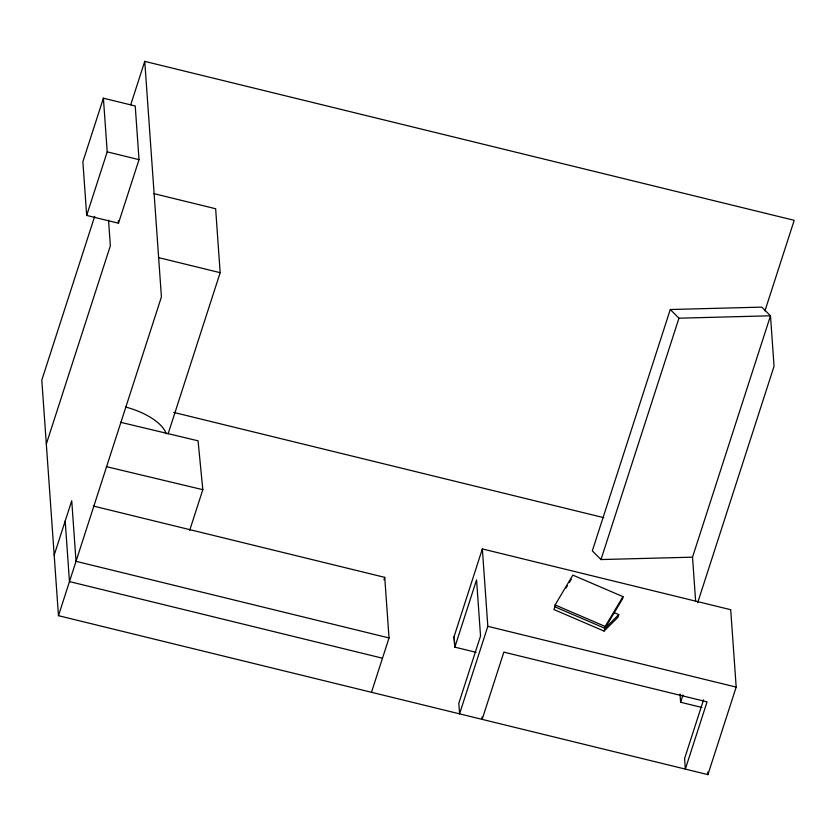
<?xml version="1.0" encoding="UTF-8"?>
<svg xmlns="http://www.w3.org/2000/svg" width="836" height="836" viewBox="0 0 836 836"><rect width="100%" height="100%" fill="white"/><g stroke="black" fill="none" stroke-linecap="round" stroke-linejoin="round"><path stroke-width="1.25" d="M554.843 606.811L555.083 604.94L572.859 575.126L622.966 596.632L622.726 598.492L604.95 628.317L604.062 631.075L553.944 609.569L554.843 606.811L604.95 628.317L618.776 614.627L614.011 612.579M604.95 628.317L605.191 626.446L622.966 596.632M103.403 98.188L82.879 161.756L86.672 215.427L118.493 223.212L139.016 159.655L135.223 105.984L103.403 98.188L107.207 151.859L86.672 215.427M94.677 216.399L41.8 380.119L58.468 615.683L707.914 774.627L736.182 687.108L730.706 609.716L482.351 548.928L454.094 636.562L454.847 647.137L476.562 579.891L480.533 636.018L458.818 703.275L459.56 713.85L487.827 626.331L482.351 548.928M130.729 104.782L144.753 61.373L794.2 220.317L764.961 310.856M46.325 444.052L110.352 245.805L108.544 220.234M54.183 555.104L71.739 500.754L76.024 561.322L389.033 637.931L371.477 692.292M58.468 615.683L161.421 296.926L144.753 61.373M168.141 433.759L220.161 272.682L215.646 208.749L153.793 193.607M189.699 530.306L202.824 489.687L198.059 440.812L120.562 422.295M383.975 579.745L384.738 577.362L93.277 506.02M670.273 309.519L592.316 550.882L600.99 559.556L692.521 557.163L770.489 315.789L761.805 307.125L670.273 309.519L678.947 318.192L770.489 315.789L774.052 366.272L697.694 602.683M600.99 559.556L678.947 318.192M618.776 614.627L617.888 617.386L604.062 631.075M701.927 707.475L680.608 702.261L682.981 694.925M703.546 699.837L684.59 758.524L685.332 769.11L707.057 701.853L503.857 652.122L482.142 719.368L481.975 717.027M566.035 588.032L567.351 585.827M569.326 582.514L571.302 579.202M106.266 466.624L202.824 489.687M107.207 151.859L139.016 159.655M158.317 257.551L220.161 272.682M173.721 412.409L603.728 517.651M487.827 626.331L736.182 687.108M454.094 636.562L454.721 647.106L476.05 652.331M382.48 658.204L69.472 581.595L65.187 521.016M555.083 604.94L605.191 626.446M692.521 557.163L695.636 601.168M707.726 772.056L707.914 774.627M680.023 694.047L680.608 702.261M384.738 577.362L389.033 637.931M118.304 220.662L118.493 223.212M125.473 407.007A42.563 18.058 17.9 0 1 166.134 433.8"/></g></svg>
